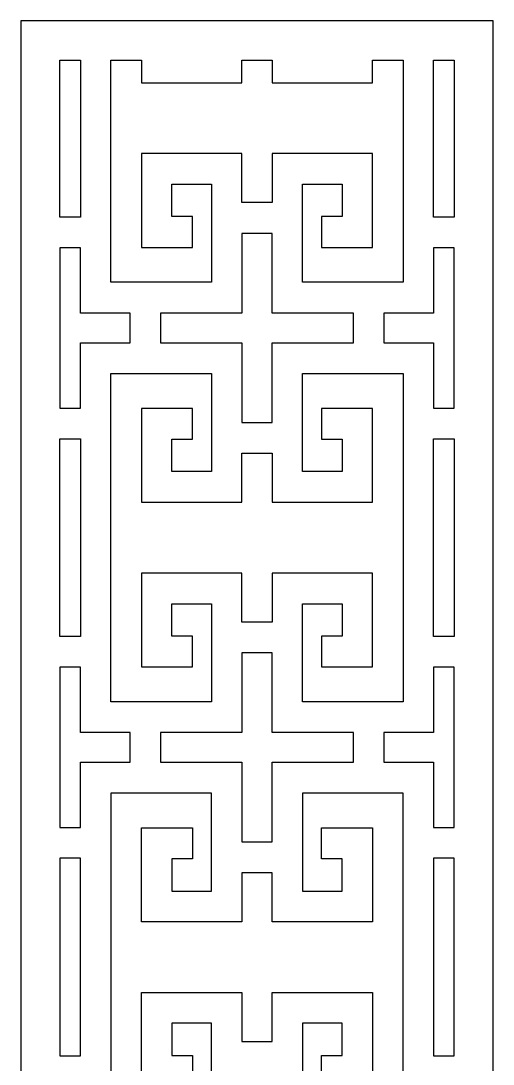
# Model space of a CAD drawing. Header units: centimetres. Extents: x -1.09 to 1.09, y -4.33 to 4.33.
# Drawn here: x -1.093 to 1.093, y -0.495 to 4.331 of the extents above; entities that cross this region are included whole.
import ezdxf

# ---------------------------------------------------------------- set-up
doc = ezdxf.new("R2010")
doc.units = ezdxf.units.CM
doc.header["$MEASUREMENT"] = 0
doc.layers.add('Layer 1', color=7, linetype='Continuous')

msp = doc.modelspace()

# ---------------------------------------------------------------- linework, layer by layer
at = {"layer": 'Layer 1', "color": 177}
for points, knots in [([(0.91265, -4.33142), (0.91265, -4.33142), (0.81643, -4.33142), (0.81643, -4.33142), (0.81643, -4.33142), (0.81643, -4.33142), (0.67577, -4.33142), (0.67577, -4.33142), (0.67577, -4.33142), (0.67577, -4.33142), (0.5351, -4.33142), (0.5351, -4.33142), (0.5351, -4.33142), (0.5351, -4.33142), (0.39443, -4.33142), (0.39443, -4.33142), (0.39443, -4.33142), (0.39443, -4.33142), (0.211, -4.33142), (0.211, -4.33142), (0.211, -4.33142), (0.211, -4.33142), (-0.211, -4.33142), (-0.211, -4.33142), (-0.211, -4.33142), (-0.211, -4.33142), (-0.39443, -4.33142), (-0.39443, -4.33142), (-0.39443, -4.33142), (-0.39443, -4.33142), (-0.5351, -4.33142), (-0.5351, -4.33142), (-0.5351, -4.33142), (-0.5351, -4.33142), (-0.67577, -4.33142), (-0.67577, -4.33142), (-0.67577, -4.33142), (-0.67577, -4.33142), (-0.81644, -4.33142), (-0.81644, -4.33142), (-0.81644, -4.33142), (-0.81644, -4.33142), (-0.91265, -4.33142), (-0.91265, -4.33142), (-0.91265, -4.33142), (-0.91265, -4.33142), (-1.09271, -4.33142), (-1.09271, -4.33142), (-1.09271, -4.33142), (-1.09271, -4.33142), (-1.09271, -4.33142), (-1.09271, -4.33142), (-1.09271, -4.33142), (-1.09271, -4.33142), (-1.09271, -4.14934), (-1.09271, -4.14934), (-1.09271, -4.14934), (-1.09271, -4.14934), (-1.09271, -4.14934), (-1.09271, -4.14934), (-1.09271, -4.14934), (-1.09271, -4.14934), (-1.09271, -3.88109), (-1.09271, -3.88109), (-1.09271, -3.88109), (-1.09271, -3.88109), (-1.09271, -2.91082), (-1.09271, -2.91082), (-1.09271, -2.91082), (-1.09271, -2.91082), (-1.09271, -1.94054), (-1.09271, -1.94054), (-1.09271, -1.94054), (-1.09271, -1.94054), (-1.09271, -0.97027), (-1.09271, -0.97027), (-1.09271, -0.97027), (-1.09271, -0.97027), (-1.09271, 0.00001), (-1.09271, 0.00001), (-1.09271, 0.00001), (-1.09271, 0.00001), (-1.09271, 0.97028), (-1.09271, 0.97028), (-1.09271, 0.97028), (-1.09271, 0.97028), (-1.09271, 1.94056), (-1.09271, 1.94056), (-1.09271, 1.94056), (-1.09271, 1.94056), (-1.09271, 2.91083), (-1.09271, 2.91083), (-1.09271, 2.91083), (-1.09271, 2.91083), (-1.09271, 3.8811), (-1.09271, 3.8811), (-1.09271, 3.8811), (-1.09271, 3.8811), (-1.09271, 4.14935), (-1.09271, 4.14935), (-1.09271, 4.14935), (-1.09271, 4.14935), (-1.09271, 4.33143), (-1.09271, 4.33143), (-1.09271, 4.33143), (-1.09271, 4.33143), (-0.91265, 4.33143), (-0.91265, 4.33143), (-0.91265, 4.33143), (-0.91265, 4.33143), (-0.81644, 4.33143), (-0.81644, 4.33143), (-0.81644, 4.33143), (-0.81644, 4.33143), (-0.67577, 4.33143), (-0.67577, 4.33143), (-0.67577, 4.33143), (-0.67577, 4.33143), (-0.5351, 4.33143), (-0.5351, 4.33143), (-0.5351, 4.33143), (-0.5351, 4.33143), (-0.39443, 4.33143), (-0.39443, 4.33143), (-0.39443, 4.33143), (-0.39443, 4.33143), (-0.211, 4.33143), (-0.211, 4.33143), (-0.211, 4.33143), (-0.211, 4.33143), (0.211, 4.33143), (0.211, 4.33143), (0.211, 4.33143), (0.211, 4.33143), (0.39443, 4.33143), (0.39443, 4.33143), (0.39443, 4.33143), (0.39443, 4.33143), (0.5351, 4.33143), (0.5351, 4.33143), (0.5351, 4.33143), (0.5351, 4.33143), (0.67577, 4.33143), (0.67577, 4.33143), (0.67577, 4.33143), (0.67577, 4.33143), (0.81643, 4.33143), (0.81643, 4.33143), (0.81643, 4.33143), (0.81643, 4.33143), (0.91265, 4.33143), (0.91265, 4.33143), (0.91265, 4.33143), (0.91265, 4.33143), (1.09271, 4.33143), (1.09271, 4.33143), (1.09271, 4.33143), (1.09271, 4.33143), (1.09271, 4.33143), (1.09271, 4.33143), (1.09271, 4.33143), (1.09271, 4.33143), (1.09271, 4.14935), (1.09271, 4.14935), (1.09271, 4.14935), (1.09271, 4.14935), (1.09271, 4.14935), (1.09271, 4.14935), (1.09271, 4.14935), (1.09271, 4.14935), (1.09271, 3.8811), (1.09271, 3.8811), (1.09271, 3.8811), (1.09271, 3.8811), (1.09271, 2.91083), (1.09271, 2.91083), (1.09271, 2.91083), (1.09271, 2.91083), (1.09271, 1.94056), (1.09271, 1.94056), (1.09271, 1.94056), (1.09271, 1.94056), (1.09271, 0.97028), (1.09271, 0.97028), (1.09271, 0.97028), (1.09271, 0.97028), (1.09271, 0.00001), (1.09271, 0.00001), (1.09271, 0.00001), (1.09271, 0.00001), (1.09271, -0.97027), (1.09271, -0.97027), (1.09271, -0.97027), (1.09271, -0.97027), (1.09271, -1.94054), (1.09271, -1.94054), (1.09271, -1.94054), (1.09271, -1.94054), (1.09271, -2.91082), (1.09271, -2.91082), (1.09271, -2.91082), (1.09271, -2.91082), (1.09271, -3.88109), (1.09271, -3.88109), (1.09271, -3.88109), (1.09271, -3.88109), (1.09271, -4.14934), (1.09271, -4.14934), (1.09271, -4.14934), (1.09271, -4.14934), (1.09271, -4.33142), (1.09271, -4.33142), (1.09271, -4.33142), (1.09271, -4.33142), (0.91265, -4.33142), (0.91265, -4.33142)], [0, 0, 0, 0, 0.0181818, 0.0181818, 0.0181818, 0.0181818, 0.0363636, 0.0363636, 0.0363636, 0.0363636, 0.0545455, 0.0545455, 0.0545455, 0.0545455, 0.0727273, 0.0727273, 0.0727273, 0.0727273, 0.0909091, 0.0909091, 0.0909091, 0.0909091, 0.1090909, 0.1090909, 0.1090909, 0.1090909, 0.1272727, 0.1272727, 0.1272727, 0.1272727, 0.1454545, 0.1454545, 0.1454545, 0.1454545, 0.1636364, 0.1636364, 0.1636364, 0.1636364, 0.1818182, 0.1818182, 0.1818182, 0.1818182, 0.2, 0.2, 0.2, 0.2, 0.2181818, 0.2181818, 0.2181818, 0.2181818, 0.2363636, 0.2363636, 0.2363636, 0.2363636, 0.2545455, 0.2545455, 0.2545455, 0.2545455, 0.2727273, 0.2727273, 0.2727273, 0.2727273, 0.2909091, 0.2909091, 0.2909091, 0.2909091, 0.3090909, 0.3090909, 0.3090909, 0.3090909, 0.3272727, 0.3272727, 0.3272727, 0.3272727, 0.3454545, 0.3454545, 0.3454545, 0.3454545, 0.3636364, 0.3636364, 0.3636364, 0.3636364, 0.3818182, 0.3818182, 0.3818182, 0.3818182, 0.4, 0.4, 0.4, 0.4, 0.4181818, 0.4181818, 0.4181818, 0.4181818, 0.4363636, 0.4363636, 0.4363636, 0.4363636, 0.4545455, 0.4545455, 0.4545455, 0.4545455, 0.4727273, 0.4727273, 0.4727273, 0.4727273, 0.4909091, 0.4909091, 0.4909091, 0.4909091, 0.5090909, 0.5090909, 0.5090909, 0.5090909, 0.5272727, 0.5272727, 0.5272727, 0.5272727, 0.5454545, 0.5454545, 0.5454545, 0.5454545, 0.5636364, 0.5636364, 0.5636364, 0.5636364, 0.5818182, 0.5818182, 0.5818182, 0.5818182, 0.6, 0.6, 0.6, 0.6, 0.6181818, 0.6181818, 0.6181818, 0.6181818, 0.6363636, 0.6363636, 0.6363636, 0.6363636, 0.6545455, 0.6545455, 0.6545455, 0.6545455, 0.6727273, 0.6727273, 0.6727273, 0.6727273, 0.6909091, 0.6909091, 0.6909091, 0.6909091, 0.7090909, 0.7090909, 0.7090909, 0.7090909, 0.7272727, 0.7272727, 0.7272727, 0.7272727, 0.7454545, 0.7454545, 0.7454545, 0.7454545, 0.7636364, 0.7636364, 0.7636364, 0.7636364, 0.7818182, 0.7818182, 0.7818182, 0.7818182, 0.8, 0.8, 0.8, 0.8, 0.8181818, 0.8181818, 0.8181818, 0.8181818, 0.8363636, 0.8363636, 0.8363636, 0.8363636, 0.8545455, 0.8545455, 0.8545455, 0.8545455, 0.8727273, 0.8727273, 0.8727273, 0.8727273, 0.8909091, 0.8909091, 0.8909091, 0.8909091, 0.9090909, 0.9090909, 0.9090909, 0.9090909, 0.9272727, 0.9272727, 0.9272727, 0.9272727, 0.9454545, 0.9454545, 0.9454545, 0.9454545, 0.9636364, 0.9636364, 0.9636364, 0.9636364, 1, 1, 1, 1]), ([(-0.81644, 4.14935), (-0.81644, 4.14935), (-0.91265, 4.14935), (-0.91265, 4.14935), (-0.91265, 4.14935), (-0.91265, 4.14935), (-0.91265, 3.8811), (-0.91265, 3.8811), (-0.91265, 3.8811), (-0.91265, 3.8811), (-0.91265, 3.42381), (-0.91265, 3.42381), (-0.91265, 3.42381), (-0.91265, 3.42381), (-0.81644, 3.42381), (-0.81644, 3.42381), (-0.81644, 3.42381), (-0.81644, 3.42381), (-0.81644, 3.8811), (-0.81644, 3.8811), (-0.81644, 3.8811), (-0.81644, 3.8811), (-0.81644, 4.14935), (-0.81644, 4.14935)], [0, 0, 0, 0, 0.1428571, 0.1428571, 0.1428571, 0.1428571, 0.2857143, 0.2857143, 0.2857143, 0.2857143, 0.4285714, 0.4285714, 0.4285714, 0.4285714, 0.5714286, 0.5714286, 0.5714286, 0.5714286, 0.7142857, 0.7142857, 0.7142857, 0.7142857, 1, 1, 1, 1]), ([(0.67577, 4.14935), (0.67577, 4.14935), (0.5351, 4.14935), (0.5351, 4.14935), (0.5351, 4.14935), (0.5351, 4.14935), (0.5351, 4.04466), (0.5351, 4.04466), (0.5351, 4.04466), (0.5351, 4.04466), (0.39443, 4.04466), (0.39443, 4.04466), (0.39443, 4.04466), (0.39443, 4.04466), (0.39443, 4.04466), (0.39443, 4.04466), (0.39443, 4.04466), (0.39443, 4.04466), (0.21099, 4.04466), (0.21099, 4.04466), (0.21099, 4.04466), (0.21099, 4.04466), (0.21099, 4.04466), (0.21099, 4.04466), (0.21099, 4.04466), (0.21099, 4.04466), (0.07033, 4.04466), (0.07033, 4.04466), (0.07033, 4.04466), (0.07033, 4.04466), (0.07033, 4.14935), (0.07033, 4.14935), (0.07033, 4.14935), (0.07033, 4.14935), (-0.07033, 4.14935), (-0.07033, 4.14935), (-0.07033, 4.14935), (-0.07033, 4.14935), (-0.07033, 4.04466), (-0.07033, 4.04466), (-0.07033, 4.04466), (-0.07033, 4.04466), (-0.211, 4.04466), (-0.211, 4.04466), (-0.211, 4.04466), (-0.211, 4.04466), (-0.211, 4.04466), (-0.211, 4.04466), (-0.211, 4.04466), (-0.211, 4.04466), (-0.39443, 4.04466), (-0.39443, 4.04466), (-0.39443, 4.04466), (-0.39443, 4.04466), (-0.39443, 4.04466), (-0.39443, 4.04466), (-0.39443, 4.04466), (-0.39443, 4.04466), (-0.5351, 4.04466), (-0.5351, 4.04466), (-0.5351, 4.04466), (-0.5351, 4.04466), (-0.5351, 4.14935), (-0.5351, 4.14935), (-0.5351, 4.14935), (-0.5351, 4.14935), (-0.67577, 4.14935), (-0.67577, 4.14935), (-0.67577, 4.14935), (-0.67577, 4.14935), (-0.67577, 3.8811), (-0.67577, 3.8811), (-0.67577, 3.8811), (-0.67577, 3.8811), (-0.67577, 3.12213), (-0.67577, 3.12213), (-0.67577, 3.12213), (-0.67577, 3.12213), (-0.211, 3.12213), (-0.211, 3.12213), (-0.211, 3.12213), (-0.211, 3.12213), (-0.211, 3.5753), (-0.211, 3.5753), (-0.211, 3.5753), (-0.211, 3.5753), (-0.39443, 3.5753), (-0.39443, 3.5753), (-0.39443, 3.5753), (-0.39443, 3.5753), (-0.39443, 3.42588), (-0.39443, 3.42588), (-0.39443, 3.42588), (-0.39443, 3.42588), (-0.29821, 3.42588), (-0.29821, 3.42588), (-0.29821, 3.42588), (-0.29821, 3.42588), (-0.29821, 3.28363), (-0.29821, 3.28363), (-0.29821, 3.28363), (-0.29821, 3.28363), (-0.39443, 3.28363), (-0.39443, 3.28363), (-0.39443, 3.28363), (-0.39443, 3.28363), (-0.39443, 3.28363), (-0.39443, 3.28363), (-0.39443, 3.28363), (-0.39443, 3.28363), (-0.5351, 3.28363), (-0.5351, 3.28363), (-0.5351, 3.28363), (-0.5351, 3.28363), (-0.5351, 3.71755), (-0.5351, 3.71755), (-0.5351, 3.71755), (-0.5351, 3.71755), (-0.39443, 3.71755), (-0.39443, 3.71755), (-0.39443, 3.71755), (-0.39443, 3.71755), (-0.39443, 3.71755), (-0.39443, 3.71755), (-0.39443, 3.71755), (-0.39443, 3.71755), (-0.211, 3.71755), (-0.211, 3.71755), (-0.211, 3.71755), (-0.211, 3.71755), (-0.211, 3.71755), (-0.211, 3.71755), (-0.211, 3.71755), (-0.211, 3.71755), (-0.07033, 3.71755), (-0.07033, 3.71755), (-0.07033, 3.71755), (-0.07033, 3.71755), (-0.07033, 3.49056), (-0.07033, 3.49056), (-0.07033, 3.49056), (-0.07033, 3.49056), (0, 3.49056), (0, 3.49056), (0, 3.49056), (0, 3.49056), (0.07033, 3.49056), (0.07033, 3.49056), (0.07033, 3.49056), (0.07033, 3.49056), (0.07033, 3.71755), (0.07033, 3.71755), (0.07033, 3.71755), (0.07033, 3.71755), (0.21099, 3.71755), (0.21099, 3.71755), (0.21099, 3.71755), (0.21099, 3.71755), (0.21099, 3.71755), (0.21099, 3.71755), (0.21099, 3.71755), (0.21099, 3.71755), (0.39443, 3.71755), (0.39443, 3.71755), (0.39443, 3.71755), (0.39443, 3.71755), (0.39443, 3.71755), (0.39443, 3.71755), (0.39443, 3.71755), (0.39443, 3.71755), (0.5351, 3.71755), (0.5351, 3.71755), (0.5351, 3.71755), (0.5351, 3.71755), (0.5351, 3.28363), (0.5351, 3.28363), (0.5351, 3.28363), (0.5351, 3.28363), (0.39443, 3.28363), (0.39443, 3.28363), (0.39443, 3.28363), (0.39443, 3.28363), (0.39443, 3.28363), (0.39443, 3.28363), (0.39443, 3.28363), (0.39443, 3.28363), (0.29821, 3.28363), (0.29821, 3.28363), (0.29821, 3.28363), (0.29821, 3.28363), (0.29821, 3.42588), (0.29821, 3.42588), (0.29821, 3.42588), (0.29821, 3.42588), (0.39443, 3.42588), (0.39443, 3.42588), (0.39443, 3.42588), (0.39443, 3.42588), (0.39443, 3.5753), (0.39443, 3.5753), (0.39443, 3.5753), (0.39443, 3.5753), (0.211, 3.5753), (0.211, 3.5753), (0.211, 3.5753), (0.211, 3.5753), (0.211, 3.12213), (0.211, 3.12213), (0.211, 3.12213), (0.211, 3.12213), (0.67577, 3.12213), (0.67577, 3.12213), (0.67577, 3.12213), (0.67577, 3.12213), (0.67577, 3.8811), (0.67577, 3.8811), (0.67577, 3.8811), (0.67577, 3.8811), (0.67577, 4.14935), (0.67577, 4.14935)], [0, 0, 0, 0, 0.0178571, 0.0178571, 0.0178571, 0.0178571, 0.0357143, 0.0357143, 0.0357143, 0.0357143, 0.0535714, 0.0535714, 0.0535714, 0.0535714, 0.0714286, 0.0714286, 0.0714286, 0.0714286, 0.0892857, 0.0892857, 0.0892857, 0.0892857, 0.1071429, 0.1071429, 0.1071429, 0.1071429, 0.125, 0.125, 0.125, 0.125, 0.1428571, 0.1428571, 0.1428571, 0.1428571, 0.1607143, 0.1607143, 0.1607143, 0.1607143, 0.1785714, 0.1785714, 0.1785714, 0.1785714, 0.1964286, 0.1964286, 0.1964286, 0.1964286, 0.2142857, 0.2142857, 0.2142857, 0.2142857, 0.2321429, 0.2321429, 0.2321429, 0.2321429, 0.25, 0.25, 0.25, 0.25, 0.2678571, 0.2678571, 0.2678571, 0.2678571, 0.2857143, 0.2857143, 0.2857143, 0.2857143, 0.3035714, 0.3035714, 0.3035714, 0.3035714, 0.3214286, 0.3214286, 0.3214286, 0.3214286, 0.3392857, 0.3392857, 0.3392857, 0.3392857, 0.3571429, 0.3571429, 0.3571429, 0.3571429, 0.375, 0.375, 0.375, 0.375, 0.3928571, 0.3928571, 0.3928571, 0.3928571, 0.4107143, 0.4107143, 0.4107143, 0.4107143, 0.4285714, 0.4285714, 0.4285714, 0.4285714, 0.4464286, 0.4464286, 0.4464286, 0.4464286, 0.4642857, 0.4642857, 0.4642857, 0.4642857, 0.4821429, 0.4821429, 0.4821429, 0.4821429, 0.5, 0.5, 0.5, 0.5, 0.5178571, 0.5178571, 0.5178571, 0.5178571, 0.5357143, 0.5357143, 0.5357143, 0.5357143, 0.5535714, 0.5535714, 0.5535714, 0.5535714, 0.5714286, 0.5714286, 0.5714286, 0.5714286, 0.5892857, 0.5892857, 0.5892857, 0.5892857, 0.6071429, 0.6071429, 0.6071429, 0.6071429, 0.625, 0.625, 0.625, 0.625, 0.6428571, 0.6428571, 0.6428571, 0.6428571, 0.6607143, 0.6607143, 0.6607143, 0.6607143, 0.6785714, 0.6785714, 0.6785714, 0.6785714, 0.6964286, 0.6964286, 0.6964286, 0.6964286, 0.7142857, 0.7142857, 0.7142857, 0.7142857, 0.7321429, 0.7321429, 0.7321429, 0.7321429, 0.75, 0.75, 0.75, 0.75, 0.7678571, 0.7678571, 0.7678571, 0.7678571, 0.7857143, 0.7857143, 0.7857143, 0.7857143, 0.8035714, 0.8035714, 0.8035714, 0.8035714, 0.8214286, 0.8214286, 0.8214286, 0.8214286, 0.8392857, 0.8392857, 0.8392857, 0.8392857, 0.8571429, 0.8571429, 0.8571429, 0.8571429, 0.875, 0.875, 0.875, 0.875, 0.8928571, 0.8928571, 0.8928571, 0.8928571, 0.9107143, 0.9107143, 0.9107143, 0.9107143, 0.9285714, 0.9285714, 0.9285714, 0.9285714, 0.9464286, 0.9464286, 0.9464286, 0.9464286, 0.9642857, 0.9642857, 0.9642857, 0.9642857, 1, 1, 1, 1]), ([(0.91265, 4.14935), (0.91265, 4.14935), (0.81643, 4.14935), (0.81643, 4.14935), (0.81643, 4.14935), (0.81643, 4.14935), (0.81643, 3.8811), (0.81643, 3.8811), (0.81643, 3.8811), (0.81643, 3.8811), (0.81643, 3.42381), (0.81643, 3.42381), (0.81643, 3.42381), (0.81643, 3.42381), (0.91265, 3.42381), (0.91265, 3.42381), (0.91265, 3.42381), (0.91265, 3.42381), (0.91265, 3.8811), (0.91265, 3.8811), (0.91265, 3.8811), (0.91265, 3.8811), (0.91265, 4.14935), (0.91265, 4.14935)], [0, 0, 0, 0, 0.1428571, 0.1428571, 0.1428571, 0.1428571, 0.2857143, 0.2857143, 0.2857143, 0.2857143, 0.4285714, 0.4285714, 0.4285714, 0.4285714, 0.5714286, 0.5714286, 0.5714286, 0.5714286, 0.7142857, 0.7142857, 0.7142857, 0.7142857, 1, 1, 1, 1]), ([(0.07033, 3.34831), (0.07033, 3.34831), (0.07033, 2.97989), (0.07033, 2.97989), (0.07033, 2.97989), (0.07033, 2.97989), (0.211, 2.97989), (0.211, 2.97989), (0.211, 2.97989), (0.211, 2.97989), (0.211, 2.97989), (0.211, 2.97989), (0.211, 2.97989), (0.211, 2.97989), (0.44676, 2.97989), (0.44676, 2.97989), (0.44676, 2.97989), (0.44676, 2.97989), (0.44676, 2.91083), (0.44676, 2.91083), (0.44676, 2.91083), (0.44676, 2.91083), (0.44676, 2.84177), (0.44676, 2.84177), (0.44676, 2.84177), (0.44676, 2.84177), (0.211, 2.84177), (0.211, 2.84177), (0.211, 2.84177), (0.211, 2.84177), (0.211, 2.84177), (0.211, 2.84177), (0.211, 2.84177), (0.211, 2.84177), (0.07033, 2.84177), (0.07033, 2.84177), (0.07033, 2.84177), (0.07033, 2.84177), (0.07033, 2.47335), (0.07033, 2.47335), (0.07033, 2.47335), (0.07033, 2.47335), (0, 2.47335), (0, 2.47335), (0, 2.47335), (0, 2.47335), (-0.07033, 2.47335), (-0.07033, 2.47335), (-0.07033, 2.47335), (-0.07033, 2.47335), (-0.07033, 2.84177), (-0.07033, 2.84177), (-0.07033, 2.84177), (-0.07033, 2.84177), (-0.211, 2.84177), (-0.211, 2.84177), (-0.211, 2.84177), (-0.211, 2.84177), (-0.211, 2.84177), (-0.211, 2.84177), (-0.211, 2.84177), (-0.211, 2.84177), (-0.44676, 2.84177), (-0.44676, 2.84177), (-0.44676, 2.84177), (-0.44676, 2.84177), (-0.44676, 2.91083), (-0.44676, 2.91083), (-0.44676, 2.91083), (-0.44676, 2.91083), (-0.44676, 2.97989), (-0.44676, 2.97989), (-0.44676, 2.97989), (-0.44676, 2.97989), (-0.211, 2.97989), (-0.211, 2.97989), (-0.211, 2.97989), (-0.211, 2.97989), (-0.211, 2.97989), (-0.211, 2.97989), (-0.211, 2.97989), (-0.211, 2.97989), (-0.07033, 2.97989), (-0.07033, 2.97989), (-0.07033, 2.97989), (-0.07033, 2.97989), (-0.07033, 3.34831), (-0.07033, 3.34831), (-0.07033, 3.34831), (-0.07033, 3.34831), (0, 3.34831), (0, 3.34831), (0, 3.34831), (0, 3.34831), (0.07033, 3.34831), (0.07033, 3.34831)], [0, 0, 0, 0, 0.04, 0.04, 0.04, 0.04, 0.08, 0.08, 0.08, 0.08, 0.12, 0.12, 0.12, 0.12, 0.16, 0.16, 0.16, 0.16, 0.2, 0.2, 0.2, 0.2, 0.24, 0.24, 0.24, 0.24, 0.28, 0.28, 0.28, 0.28, 0.32, 0.32, 0.32, 0.32, 0.36, 0.36, 0.36, 0.36, 0.4, 0.4, 0.4, 0.4, 0.44, 0.44, 0.44, 0.44, 0.48, 0.48, 0.48, 0.48, 0.52, 0.52, 0.52, 0.52, 0.56, 0.56, 0.56, 0.56, 0.6, 0.6, 0.6, 0.6, 0.64, 0.64, 0.64, 0.64, 0.68, 0.68, 0.68, 0.68, 0.72, 0.72, 0.72, 0.72, 0.76, 0.76, 0.76, 0.76, 0.8, 0.8, 0.8, 0.8, 0.84, 0.84, 0.84, 0.84, 0.88, 0.88, 0.88, 0.88, 0.92, 0.92, 0.92, 0.92, 1, 1, 1, 1]), ([(-0.91265, 2.91083), (-0.91265, 2.91083), (-0.91265, 3.28156), (-0.91265, 3.28156), (-0.91265, 3.28156), (-0.91265, 3.28156), (-0.81644, 3.28156), (-0.81644, 3.28156), (-0.81644, 3.28156), (-0.81644, 3.28156), (-0.81644, 2.97989), (-0.81644, 2.97989), (-0.81644, 2.97989), (-0.81644, 2.97989), (-0.67577, 2.97989), (-0.67577, 2.97989), (-0.67577, 2.97989), (-0.67577, 2.97989), (-0.67577, 2.97989), (-0.67577, 2.97989), (-0.67577, 2.97989), (-0.67577, 2.97989), (-0.58743, 2.97989), (-0.58743, 2.97989), (-0.58743, 2.97989), (-0.58743, 2.97989), (-0.58743, 2.91083), (-0.58743, 2.91083), (-0.58743, 2.91083), (-0.58743, 2.91083), (-0.58743, 2.84177), (-0.58743, 2.84177), (-0.58743, 2.84177), (-0.58743, 2.84177), (-0.67577, 2.84177), (-0.67577, 2.84177), (-0.67577, 2.84177), (-0.67577, 2.84177), (-0.67577, 2.84177), (-0.67577, 2.84177), (-0.67577, 2.84177), (-0.67577, 2.84177), (-0.81644, 2.84177), (-0.81644, 2.84177), (-0.81644, 2.84177), (-0.81644, 2.84177), (-0.81644, 2.5401), (-0.81644, 2.5401), (-0.81644, 2.5401), (-0.81644, 2.5401), (-0.91265, 2.5401), (-0.91265, 2.5401), (-0.91265, 2.5401), (-0.91265, 2.5401), (-0.91265, 2.91083), (-0.91265, 2.91083)], [0, 0, 0, 0, 0.0666667, 0.0666667, 0.0666667, 0.0666667, 0.1333333, 0.1333333, 0.1333333, 0.1333333, 0.2, 0.2, 0.2, 0.2, 0.2666667, 0.2666667, 0.2666667, 0.2666667, 0.3333333, 0.3333333, 0.3333333, 0.3333333, 0.4, 0.4, 0.4, 0.4, 0.4666667, 0.4666667, 0.4666667, 0.4666667, 0.5333333, 0.5333333, 0.5333333, 0.5333333, 0.6, 0.6, 0.6, 0.6, 0.6666667, 0.6666667, 0.6666667, 0.6666667, 0.7333333, 0.7333333, 0.7333333, 0.7333333, 0.8, 0.8, 0.8, 0.8, 0.8666667, 0.8666667, 0.8666667, 0.8666667, 1, 1, 1, 1]), ([(0.58743, 2.91083), (0.58743, 2.91083), (0.58743, 2.97989), (0.58743, 2.97989), (0.58743, 2.97989), (0.58743, 2.97989), (0.67577, 2.97989), (0.67577, 2.97989), (0.67577, 2.97989), (0.67577, 2.97989), (0.67577, 2.97989), (0.67577, 2.97989), (0.67577, 2.97989), (0.67577, 2.97989), (0.81643, 2.97989), (0.81643, 2.97989), (0.81643, 2.97989), (0.81643, 2.97989), (0.81643, 3.28156), (0.81643, 3.28156), (0.81643, 3.28156), (0.81643, 3.28156), (0.91265, 3.28156), (0.91265, 3.28156), (0.91265, 3.28156), (0.91265, 3.28156), (0.91265, 2.91083), (0.91265, 2.91083), (0.91265, 2.91083), (0.91265, 2.91083), (0.91265, 2.5401), (0.91265, 2.5401), (0.91265, 2.5401), (0.91265, 2.5401), (0.81643, 2.5401), (0.81643, 2.5401), (0.81643, 2.5401), (0.81643, 2.5401), (0.81643, 2.84177), (0.81643, 2.84177), (0.81643, 2.84177), (0.81643, 2.84177), (0.67577, 2.84177), (0.67577, 2.84177), (0.67577, 2.84177), (0.67577, 2.84177), (0.67577, 2.84177), (0.67577, 2.84177), (0.67577, 2.84177), (0.67577, 2.84177), (0.58743, 2.84177), (0.58743, 2.84177), (0.58743, 2.84177), (0.58743, 2.84177), (0.58743, 2.91083), (0.58743, 2.91083)], [0, 0, 0, 0, 0.0666667, 0.0666667, 0.0666667, 0.0666667, 0.1333333, 0.1333333, 0.1333333, 0.1333333, 0.2, 0.2, 0.2, 0.2, 0.2666667, 0.2666667, 0.2666667, 0.2666667, 0.3333333, 0.3333333, 0.3333333, 0.3333333, 0.4, 0.4, 0.4, 0.4, 0.4666667, 0.4666667, 0.4666667, 0.4666667, 0.5333333, 0.5333333, 0.5333333, 0.5333333, 0.6, 0.6, 0.6, 0.6, 0.6666667, 0.6666667, 0.6666667, 0.6666667, 0.7333333, 0.7333333, 0.7333333, 0.7333333, 0.8, 0.8, 0.8, 0.8, 0.8666667, 0.8666667, 0.8666667, 0.8666667, 1, 1, 1, 1]), ([(0.67577, 1.94056), (0.67577, 1.94056), (0.67577, 2.69953), (0.67577, 2.69953), (0.67577, 2.69953), (0.67577, 2.69953), (0.211, 2.69953), (0.211, 2.69953), (0.211, 2.69953), (0.211, 2.69953), (0.211, 2.24636), (0.211, 2.24636), (0.211, 2.24636), (0.211, 2.24636), (0.39443, 2.24636), (0.39443, 2.24636), (0.39443, 2.24636), (0.39443, 2.24636), (0.39443, 2.39578), (0.39443, 2.39578), (0.39443, 2.39578), (0.39443, 2.39578), (0.29821, 2.39578), (0.29821, 2.39578), (0.29821, 2.39578), (0.29821, 2.39578), (0.29821, 2.53803), (0.29821, 2.53803), (0.29821, 2.53803), (0.29821, 2.53803), (0.39443, 2.53803), (0.39443, 2.53803), (0.39443, 2.53803), (0.39443, 2.53803), (0.39443, 2.53803), (0.39443, 2.53803), (0.39443, 2.53803), (0.39443, 2.53803), (0.5351, 2.53803), (0.5351, 2.53803), (0.5351, 2.53803), (0.5351, 2.53803), (0.5351, 2.10411), (0.5351, 2.10411), (0.5351, 2.10411), (0.5351, 2.10411), (0.39443, 2.10411), (0.39443, 2.10411), (0.39443, 2.10411), (0.39443, 2.10411), (0.39443, 2.10411), (0.39443, 2.10411), (0.39443, 2.10411), (0.39443, 2.10411), (0.21099, 2.10411), (0.21099, 2.10411), (0.21099, 2.10411), (0.21099, 2.10411), (0.21099, 2.10411), (0.21099, 2.10411), (0.21099, 2.10411), (0.21099, 2.10411), (0.07033, 2.10411), (0.07033, 2.10411), (0.07033, 2.10411), (0.07033, 2.10411), (0.07033, 2.3311), (0.07033, 2.3311), (0.07033, 2.3311), (0.07033, 2.3311), (0, 2.3311), (0, 2.3311), (0, 2.3311), (0, 2.3311), (-0.07033, 2.3311), (-0.07033, 2.3311), (-0.07033, 2.3311), (-0.07033, 2.3311), (-0.07033, 2.10411), (-0.07033, 2.10411), (-0.07033, 2.10411), (-0.07033, 2.10411), (-0.211, 2.10411), (-0.211, 2.10411), (-0.211, 2.10411), (-0.211, 2.10411), (-0.211, 2.10411), (-0.211, 2.10411), (-0.211, 2.10411), (-0.211, 2.10411), (-0.39443, 2.10411), (-0.39443, 2.10411), (-0.39443, 2.10411), (-0.39443, 2.10411), (-0.39443, 2.10411), (-0.39443, 2.10411), (-0.39443, 2.10411), (-0.39443, 2.10411), (-0.5351, 2.10411), (-0.5351, 2.10411), (-0.5351, 2.10411), (-0.5351, 2.10411), (-0.5351, 2.53803), (-0.5351, 2.53803), (-0.5351, 2.53803), (-0.5351, 2.53803), (-0.39443, 2.53803), (-0.39443, 2.53803), (-0.39443, 2.53803), (-0.39443, 2.53803), (-0.39443, 2.53803), (-0.39443, 2.53803), (-0.39443, 2.53803), (-0.39443, 2.53803), (-0.29821, 2.53803), (-0.29821, 2.53803), (-0.29821, 2.53803), (-0.29821, 2.53803), (-0.29821, 2.39578), (-0.29821, 2.39578), (-0.29821, 2.39578), (-0.29821, 2.39578), (-0.39443, 2.39578), (-0.39443, 2.39578), (-0.39443, 2.39578), (-0.39443, 2.39578), (-0.39443, 2.24636), (-0.39443, 2.24636), (-0.39443, 2.24636), (-0.39443, 2.24636), (-0.211, 2.24636), (-0.211, 2.24636), (-0.211, 2.24636), (-0.211, 2.24636), (-0.211, 2.69953), (-0.211, 2.69953), (-0.211, 2.69953), (-0.211, 2.69953), (-0.67577, 2.69953), (-0.67577, 2.69953), (-0.67577, 2.69953), (-0.67577, 2.69953), (-0.67577, 1.94056), (-0.67577, 1.94056), (-0.67577, 1.94056), (-0.67577, 1.94056), (-0.67577, 1.18158), (-0.67577, 1.18158), (-0.67577, 1.18158), (-0.67577, 1.18158), (-0.211, 1.18158), (-0.211, 1.18158), (-0.211, 1.18158), (-0.211, 1.18158), (-0.211, 1.63475), (-0.211, 1.63475), (-0.211, 1.63475), (-0.211, 1.63475), (-0.39443, 1.63475), (-0.39443, 1.63475), (-0.39443, 1.63475), (-0.39443, 1.63475), (-0.39443, 1.48533), (-0.39443, 1.48533), (-0.39443, 1.48533), (-0.39443, 1.48533), (-0.29821, 1.48533), (-0.29821, 1.48533), (-0.29821, 1.48533), (-0.29821, 1.48533), (-0.29821, 1.34308), (-0.29821, 1.34308), (-0.29821, 1.34308), (-0.29821, 1.34308), (-0.39443, 1.34308), (-0.39443, 1.34308), (-0.39443, 1.34308), (-0.39443, 1.34308), (-0.39443, 1.34308), (-0.39443, 1.34308), (-0.39443, 1.34308), (-0.39443, 1.34308), (-0.5351, 1.34308), (-0.5351, 1.34308), (-0.5351, 1.34308), (-0.5351, 1.34308), (-0.5351, 1.777), (-0.5351, 1.777), (-0.5351, 1.777), (-0.5351, 1.777), (-0.39443, 1.777), (-0.39443, 1.777), (-0.39443, 1.777), (-0.39443, 1.777), (-0.39443, 1.777), (-0.39443, 1.777), (-0.39443, 1.777), (-0.39443, 1.777), (-0.211, 1.777), (-0.211, 1.777), (-0.211, 1.777), (-0.211, 1.777), (-0.211, 1.777), (-0.211, 1.777), (-0.211, 1.777), (-0.211, 1.777), (-0.07033, 1.777), (-0.07033, 1.777), (-0.07033, 1.777), (-0.07033, 1.777), (-0.07033, 1.55001), (-0.07033, 1.55001), (-0.07033, 1.55001), (-0.07033, 1.55001), (0, 1.55001), (0, 1.55001), (0, 1.55001), (0, 1.55001), (0.07033, 1.55001), (0.07033, 1.55001), (0.07033, 1.55001), (0.07033, 1.55001), (0.07033, 1.777), (0.07033, 1.777), (0.07033, 1.777), (0.07033, 1.777), (0.21099, 1.777), (0.21099, 1.777), (0.21099, 1.777), (0.21099, 1.777), (0.21099, 1.777), (0.21099, 1.777), (0.21099, 1.777), (0.21099, 1.777), (0.39443, 1.777), (0.39443, 1.777), (0.39443, 1.777), (0.39443, 1.777), (0.39443, 1.777), (0.39443, 1.777), (0.39443, 1.777), (0.39443, 1.777), (0.5351, 1.777), (0.5351, 1.777), (0.5351, 1.777), (0.5351, 1.777), (0.5351, 1.34308), (0.5351, 1.34308), (0.5351, 1.34308), (0.5351, 1.34308), (0.39443, 1.34308), (0.39443, 1.34308), (0.39443, 1.34308), (0.39443, 1.34308), (0.39443, 1.34308), (0.39443, 1.34308), (0.39443, 1.34308), (0.39443, 1.34308), (0.29821, 1.34308), (0.29821, 1.34308), (0.29821, 1.34308), (0.29821, 1.34308), (0.29821, 1.48533), (0.29821, 1.48533), (0.29821, 1.48533), (0.29821, 1.48533), (0.39443, 1.48533), (0.39443, 1.48533), (0.39443, 1.48533), (0.39443, 1.48533), (0.39443, 1.63475), (0.39443, 1.63475), (0.39443, 1.63475), (0.39443, 1.63475), (0.211, 1.63475), (0.211, 1.63475), (0.211, 1.63475), (0.211, 1.63475), (0.211, 1.18158), (0.211, 1.18158), (0.211, 1.18158), (0.211, 1.18158), (0.67577, 1.18158), (0.67577, 1.18158), (0.67577, 1.18158), (0.67577, 1.18158), (0.67577, 1.94056), (0.67577, 1.94056)], [0, 0, 0, 0, 0.0136986, 0.0136986, 0.0136986, 0.0136986, 0.0273973, 0.0273973, 0.0273973, 0.0273973, 0.0410959, 0.0410959, 0.0410959, 0.0410959, 0.0547945, 0.0547945, 0.0547945, 0.0547945, 0.0684932, 0.0684932, 0.0684932, 0.0684932, 0.0821918, 0.0821918, 0.0821918, 0.0821918, 0.0958904, 0.0958904, 0.0958904, 0.0958904, 0.109589, 0.109589, 0.109589, 0.109589, 0.1232877, 0.1232877, 0.1232877, 0.1232877, 0.1369863, 0.1369863, 0.1369863, 0.1369863, 0.1506849, 0.1506849, 0.1506849, 0.1506849, 0.1643836, 0.1643836, 0.1643836, 0.1643836, 0.1780822, 0.1780822, 0.1780822, 0.1780822, 0.1917808, 0.1917808, 0.1917808, 0.1917808, 0.2054795, 0.2054795, 0.2054795, 0.2054795, 0.2191781, 0.2191781, 0.2191781, 0.2191781, 0.2328767, 0.2328767, 0.2328767, 0.2328767, 0.2465753, 0.2465753, 0.2465753, 0.2465753, 0.260274, 0.260274, 0.260274, 0.260274, 0.2739726, 0.2739726, 0.2739726, 0.2739726, 0.2876712, 0.2876712, 0.2876712, 0.2876712, 0.3013699, 0.3013699, 0.3013699, 0.3013699, 0.3150685, 0.3150685, 0.3150685, 0.3150685, 0.3287671, 0.3287671, 0.3287671, 0.3287671, 0.3424658, 0.3424658, 0.3424658, 0.3424658, 0.3561644, 0.3561644, 0.3561644, 0.3561644, 0.369863, 0.369863, 0.369863, 0.369863, 0.3835616, 0.3835616, 0.3835616, 0.3835616, 0.3972603, 0.3972603, 0.3972603, 0.3972603, 0.4109589, 0.4109589, 0.4109589, 0.4109589, 0.4246575, 0.4246575, 0.4246575, 0.4246575, 0.4383562, 0.4383562, 0.4383562, 0.4383562, 0.4520548, 0.4520548, 0.4520548, 0.4520548, 0.4657534, 0.4657534, 0.4657534, 0.4657534, 0.4794521, 0.4794521, 0.4794521, 0.4794521, 0.4931507, 0.4931507, 0.4931507, 0.4931507, 0.5068493, 0.5068493, 0.5068493, 0.5068493, 0.5205479, 0.5205479, 0.5205479, 0.5205479, 0.5342466, 0.5342466, 0.5342466, 0.5342466, 0.5479452, 0.5479452, 0.5479452, 0.5479452, 0.5616438, 0.5616438, 0.5616438, 0.5616438, 0.5753425, 0.5753425, 0.5753425, 0.5753425, 0.5890411, 0.5890411, 0.5890411, 0.5890411, 0.6027397, 0.6027397, 0.6027397, 0.6027397, 0.6164384, 0.6164384, 0.6164384, 0.6164384, 0.630137, 0.630137, 0.630137, 0.630137, 0.6438356, 0.6438356, 0.6438356, 0.6438356, 0.6575342, 0.6575342, 0.6575342, 0.6575342, 0.6712329, 0.6712329, 0.6712329, 0.6712329, 0.6849315, 0.6849315, 0.6849315, 0.6849315, 0.6986301, 0.6986301, 0.6986301, 0.6986301, 0.7123288, 0.7123288, 0.7123288, 0.7123288, 0.7260274, 0.7260274, 0.7260274, 0.7260274, 0.739726, 0.739726, 0.739726, 0.739726, 0.7534247, 0.7534247, 0.7534247, 0.7534247, 0.7671233, 0.7671233, 0.7671233, 0.7671233, 0.7808219, 0.7808219, 0.7808219, 0.7808219, 0.7945205, 0.7945205, 0.7945205, 0.7945205, 0.8082192, 0.8082192, 0.8082192, 0.8082192, 0.8219178, 0.8219178, 0.8219178, 0.8219178, 0.8356164, 0.8356164, 0.8356164, 0.8356164, 0.8493151, 0.8493151, 0.8493151, 0.8493151, 0.8630137, 0.8630137, 0.8630137, 0.8630137, 0.8767123, 0.8767123, 0.8767123, 0.8767123, 0.890411, 0.890411, 0.890411, 0.890411, 0.9041096, 0.9041096, 0.9041096, 0.9041096, 0.9178082, 0.9178082, 0.9178082, 0.9178082, 0.9315068, 0.9315068, 0.9315068, 0.9315068, 0.9452055, 0.9452055, 0.9452055, 0.9452055, 0.9589041, 0.9589041, 0.9589041, 0.9589041, 0.9726027, 0.9726027, 0.9726027, 0.9726027, 1, 1, 1, 1]), ([(-0.81644, 1.94056), (-0.81644, 1.94056), (-0.81644, 2.39785), (-0.81644, 2.39785), (-0.81644, 2.39785), (-0.81644, 2.39785), (-0.91265, 2.39785), (-0.91265, 2.39785), (-0.91265, 2.39785), (-0.91265, 2.39785), (-0.91265, 1.94056), (-0.91265, 1.94056), (-0.91265, 1.94056), (-0.91265, 1.94056), (-0.91265, 1.48326), (-0.91265, 1.48326), (-0.91265, 1.48326), (-0.91265, 1.48326), (-0.81644, 1.48326), (-0.81644, 1.48326), (-0.81644, 1.48326), (-0.81644, 1.48326), (-0.81644, 1.94056), (-0.81644, 1.94056)], [0, 0, 0, 0, 0.1428571, 0.1428571, 0.1428571, 0.1428571, 0.2857143, 0.2857143, 0.2857143, 0.2857143, 0.4285714, 0.4285714, 0.4285714, 0.4285714, 0.5714286, 0.5714286, 0.5714286, 0.5714286, 0.7142857, 0.7142857, 0.7142857, 0.7142857, 1, 1, 1, 1]), ([(0.91265, 1.94056), (0.91265, 1.94056), (0.91265, 2.39785), (0.91265, 2.39785), (0.91265, 2.39785), (0.91265, 2.39785), (0.81643, 2.39785), (0.81643, 2.39785), (0.81643, 2.39785), (0.81643, 2.39785), (0.81643, 1.94056), (0.81643, 1.94056), (0.81643, 1.94056), (0.81643, 1.94056), (0.81643, 1.48326), (0.81643, 1.48326), (0.81643, 1.48326), (0.81643, 1.48326), (0.91265, 1.48326), (0.91265, 1.48326), (0.91265, 1.48326), (0.91265, 1.48326), (0.91265, 1.94056), (0.91265, 1.94056)], [0, 0, 0, 0, 0.1428571, 0.1428571, 0.1428571, 0.1428571, 0.2857143, 0.2857143, 0.2857143, 0.2857143, 0.4285714, 0.4285714, 0.4285714, 0.4285714, 0.5714286, 0.5714286, 0.5714286, 0.5714286, 0.7142857, 0.7142857, 0.7142857, 0.7142857, 1, 1, 1, 1]), ([(0.07033, 1.40776), (0.07033, 1.40776), (0.07033, 1.03934), (0.07033, 1.03934), (0.07033, 1.03934), (0.07033, 1.03934), (0.211, 1.03934), (0.211, 1.03934), (0.211, 1.03934), (0.211, 1.03934), (0.211, 1.03934), (0.211, 1.03934), (0.211, 1.03934), (0.211, 1.03934), (0.44676, 1.03934), (0.44676, 1.03934), (0.44676, 1.03934), (0.44676, 1.03934), (0.44676, 0.97028), (0.44676, 0.97028), (0.44676, 0.97028), (0.44676, 0.97028), (0.44676, 0.90123), (0.44676, 0.90123), (0.44676, 0.90123), (0.44676, 0.90123), (0.211, 0.90123), (0.211, 0.90123), (0.211, 0.90123), (0.211, 0.90123), (0.211, 0.90123), (0.211, 0.90123), (0.211, 0.90123), (0.211, 0.90123), (0.07033, 0.90123), (0.07033, 0.90123), (0.07033, 0.90123), (0.07033, 0.90123), (0.07033, 0.5328), (0.07033, 0.5328), (0.07033, 0.5328), (0.07033, 0.5328), (0, 0.5328), (0, 0.5328), (0, 0.5328), (0, 0.5328), (-0.07033, 0.5328), (-0.07033, 0.5328), (-0.07033, 0.5328), (-0.07033, 0.5328), (-0.07033, 0.90123), (-0.07033, 0.90123), (-0.07033, 0.90123), (-0.07033, 0.90123), (-0.211, 0.90123), (-0.211, 0.90123), (-0.211, 0.90123), (-0.211, 0.90123), (-0.211, 0.90123), (-0.211, 0.90123), (-0.211, 0.90123), (-0.211, 0.90123), (-0.44676, 0.90123), (-0.44676, 0.90123), (-0.44676, 0.90123), (-0.44676, 0.90123), (-0.44676, 0.97028), (-0.44676, 0.97028), (-0.44676, 0.97028), (-0.44676, 0.97028), (-0.44676, 1.03934), (-0.44676, 1.03934), (-0.44676, 1.03934), (-0.44676, 1.03934), (-0.211, 1.03934), (-0.211, 1.03934), (-0.211, 1.03934), (-0.211, 1.03934), (-0.211, 1.03934), (-0.211, 1.03934), (-0.211, 1.03934), (-0.211, 1.03934), (-0.07033, 1.03934), (-0.07033, 1.03934), (-0.07033, 1.03934), (-0.07033, 1.03934), (-0.07033, 1.40776), (-0.07033, 1.40776), (-0.07033, 1.40776), (-0.07033, 1.40776), (0, 1.40776), (0, 1.40776), (0, 1.40776), (0, 1.40776), (0.07033, 1.40776), (0.07033, 1.40776)], [0, 0, 0, 0, 0.04, 0.04, 0.04, 0.04, 0.08, 0.08, 0.08, 0.08, 0.12, 0.12, 0.12, 0.12, 0.16, 0.16, 0.16, 0.16, 0.2, 0.2, 0.2, 0.2, 0.24, 0.24, 0.24, 0.24, 0.28, 0.28, 0.28, 0.28, 0.32, 0.32, 0.32, 0.32, 0.36, 0.36, 0.36, 0.36, 0.4, 0.4, 0.4, 0.4, 0.44, 0.44, 0.44, 0.44, 0.48, 0.48, 0.48, 0.48, 0.52, 0.52, 0.52, 0.52, 0.56, 0.56, 0.56, 0.56, 0.6, 0.6, 0.6, 0.6, 0.64, 0.64, 0.64, 0.64, 0.68, 0.68, 0.68, 0.68, 0.72, 0.72, 0.72, 0.72, 0.76, 0.76, 0.76, 0.76, 0.8, 0.8, 0.8, 0.8, 0.84, 0.84, 0.84, 0.84, 0.88, 0.88, 0.88, 0.88, 0.92, 0.92, 0.92, 0.92, 1, 1, 1, 1]), ([(-0.91265, 0.97028), (-0.91265, 0.97028), (-0.91265, 1.34102), (-0.91265, 1.34102), (-0.91265, 1.34102), (-0.91265, 1.34102), (-0.81644, 1.34102), (-0.81644, 1.34102), (-0.81644, 1.34102), (-0.81644, 1.34102), (-0.81644, 1.03934), (-0.81644, 1.03934), (-0.81644, 1.03934), (-0.81644, 1.03934), (-0.67577, 1.03934), (-0.67577, 1.03934), (-0.67577, 1.03934), (-0.67577, 1.03934), (-0.67577, 1.03934), (-0.67577, 1.03934), (-0.67577, 1.03934), (-0.67577, 1.03934), (-0.58743, 1.03934), (-0.58743, 1.03934), (-0.58743, 1.03934), (-0.58743, 1.03934), (-0.58743, 0.97028), (-0.58743, 0.97028), (-0.58743, 0.97028), (-0.58743, 0.97028), (-0.58743, 0.90123), (-0.58743, 0.90123), (-0.58743, 0.90123), (-0.58743, 0.90123), (-0.67577, 0.90123), (-0.67577, 0.90123), (-0.67577, 0.90123), (-0.67577, 0.90123), (-0.67577, 0.90123), (-0.67577, 0.90123), (-0.67577, 0.90123), (-0.67577, 0.90123), (-0.81644, 0.90123), (-0.81644, 0.90123), (-0.81644, 0.90123), (-0.81644, 0.90123), (-0.81644, 0.59955), (-0.81644, 0.59955), (-0.81644, 0.59955), (-0.81644, 0.59955), (-0.91265, 0.59955), (-0.91265, 0.59955), (-0.91265, 0.59955), (-0.91265, 0.59955), (-0.91265, 0.97028), (-0.91265, 0.97028)], [0, 0, 0, 0, 0.0666667, 0.0666667, 0.0666667, 0.0666667, 0.1333333, 0.1333333, 0.1333333, 0.1333333, 0.2, 0.2, 0.2, 0.2, 0.2666667, 0.2666667, 0.2666667, 0.2666667, 0.3333333, 0.3333333, 0.3333333, 0.3333333, 0.4, 0.4, 0.4, 0.4, 0.4666667, 0.4666667, 0.4666667, 0.4666667, 0.5333333, 0.5333333, 0.5333333, 0.5333333, 0.6, 0.6, 0.6, 0.6, 0.6666667, 0.6666667, 0.6666667, 0.6666667, 0.7333333, 0.7333333, 0.7333333, 0.7333333, 0.8, 0.8, 0.8, 0.8, 0.8666667, 0.8666667, 0.8666667, 0.8666667, 1, 1, 1, 1]), ([(0.58743, 0.97028), (0.58743, 0.97028), (0.58743, 1.03934), (0.58743, 1.03934), (0.58743, 1.03934), (0.58743, 1.03934), (0.67577, 1.03934), (0.67577, 1.03934), (0.67577, 1.03934), (0.67577, 1.03934), (0.67577, 1.03934), (0.67577, 1.03934), (0.67577, 1.03934), (0.67577, 1.03934), (0.81643, 1.03934), (0.81643, 1.03934), (0.81643, 1.03934), (0.81643, 1.03934), (0.81643, 1.34102), (0.81643, 1.34102), (0.81643, 1.34102), (0.81643, 1.34102), (0.91265, 1.34102), (0.91265, 1.34102), (0.91265, 1.34102), (0.91265, 1.34102), (0.91265, 0.97028), (0.91265, 0.97028), (0.91265, 0.97028), (0.91265, 0.97028), (0.91265, 0.59955), (0.91265, 0.59955), (0.91265, 0.59955), (0.91265, 0.59955), (0.81643, 0.59955), (0.81643, 0.59955), (0.81643, 0.59955), (0.81643, 0.59955), (0.81643, 0.90123), (0.81643, 0.90123), (0.81643, 0.90123), (0.81643, 0.90123), (0.67577, 0.90123), (0.67577, 0.90123), (0.67577, 0.90123), (0.67577, 0.90123), (0.67577, 0.90123), (0.67577, 0.90123), (0.67577, 0.90123), (0.67577, 0.90123), (0.58743, 0.90123), (0.58743, 0.90123), (0.58743, 0.90123), (0.58743, 0.90123), (0.58743, 0.97028), (0.58743, 0.97028)], [0, 0, 0, 0, 0.0666667, 0.0666667, 0.0666667, 0.0666667, 0.1333333, 0.1333333, 0.1333333, 0.1333333, 0.2, 0.2, 0.2, 0.2, 0.2666667, 0.2666667, 0.2666667, 0.2666667, 0.3333333, 0.3333333, 0.3333333, 0.3333333, 0.4, 0.4, 0.4, 0.4, 0.4666667, 0.4666667, 0.4666667, 0.4666667, 0.5333333, 0.5333333, 0.5333333, 0.5333333, 0.6, 0.6, 0.6, 0.6, 0.6666667, 0.6666667, 0.6666667, 0.6666667, 0.7333333, 0.7333333, 0.7333333, 0.7333333, 0.8, 0.8, 0.8, 0.8, 0.8666667, 0.8666667, 0.8666667, 0.8666667, 1, 1, 1, 1]), ([(0.67577, 0.00001), (0.67577, 0.00001), (0.67577, -0.75896), (0.67577, -0.75896), (0.67577, -0.75896), (0.67577, -0.75896), (0.211, -0.75896), (0.211, -0.75896), (0.211, -0.75896), (0.211, -0.75896), (0.211, -0.30579), (0.211, -0.30579), (0.211, -0.30579), (0.211, -0.30579), (0.39443, -0.30579), (0.39443, -0.30579), (0.39443, -0.30579), (0.39443, -0.30579), (0.39443, -0.45522), (0.39443, -0.45522), (0.39443, -0.45522), (0.39443, -0.45522), (0.29821, -0.45522), (0.29821, -0.45522), (0.29821, -0.45522), (0.29821, -0.45522), (0.29821, -0.59747), (0.29821, -0.59747), (0.29821, -0.59747), (0.29821, -0.59747), (0.39443, -0.59747), (0.39443, -0.59747), (0.39443, -0.59747), (0.39443, -0.59747), (0.39443, -0.59747), (0.39443, -0.59747), (0.39443, -0.59747), (0.39443, -0.59747), (0.5351, -0.59747), (0.5351, -0.59747), (0.5351, -0.59747), (0.5351, -0.59747), (0.5351, -0.16355), (0.5351, -0.16355), (0.5351, -0.16355), (0.5351, -0.16355), (0.39443, -0.16355), (0.39443, -0.16355), (0.39443, -0.16355), (0.39443, -0.16355), (0.39443, -0.16355), (0.39443, -0.16355), (0.39443, -0.16355), (0.39443, -0.16355), (0.21099, -0.16355), (0.21099, -0.16355), (0.21099, -0.16355), (0.21099, -0.16355), (0.21099, -0.16355), (0.21099, -0.16355), (0.21099, -0.16355), (0.21099, -0.16355), (0.07033, -0.16355), (0.07033, -0.16355), (0.07033, -0.16355), (0.07033, -0.16355), (0.07033, -0.39054), (0.07033, -0.39054), (0.07033, -0.39054), (0.07033, -0.39054), (0, -0.39054), (0, -0.39054), (0, -0.39054), (0, -0.39054), (-0.07033, -0.39054), (-0.07033, -0.39054), (-0.07033, -0.39054), (-0.07033, -0.39054), (-0.07033, -0.16355), (-0.07033, -0.16355), (-0.07033, -0.16355), (-0.07033, -0.16355), (-0.211, -0.16355), (-0.211, -0.16355), (-0.211, -0.16355), (-0.211, -0.16355), (-0.211, -0.16355), (-0.211, -0.16355), (-0.211, -0.16355), (-0.211, -0.16355), (-0.39443, -0.16355), (-0.39443, -0.16355), (-0.39443, -0.16355), (-0.39443, -0.16355), (-0.39443, -0.16355), (-0.39443, -0.16355), (-0.39443, -0.16355), (-0.39443, -0.16355), (-0.5351, -0.16355), (-0.5351, -0.16355), (-0.5351, -0.16355), (-0.5351, -0.16355), (-0.5351, -0.59747), (-0.5351, -0.59747), (-0.5351, -0.59747), (-0.5351, -0.59747), (-0.39443, -0.59747), (-0.39443, -0.59747), (-0.39443, -0.59747), (-0.39443, -0.59747), (-0.39443, -0.59747), (-0.39443, -0.59747), (-0.39443, -0.59747), (-0.39443, -0.59747), (-0.29821, -0.59747), (-0.29821, -0.59747), (-0.29821, -0.59747), (-0.29821, -0.59747), (-0.29821, -0.45522), (-0.29821, -0.45522), (-0.29821, -0.45522), (-0.29821, -0.45522), (-0.39443, -0.45522), (-0.39443, -0.45522), (-0.39443, -0.45522), (-0.39443, -0.45522), (-0.39443, -0.30579), (-0.39443, -0.30579), (-0.39443, -0.30579), (-0.39443, -0.30579), (-0.211, -0.30579), (-0.211, -0.30579), (-0.211, -0.30579), (-0.211, -0.30579), (-0.211, -0.75896), (-0.211, -0.75896), (-0.211, -0.75896), (-0.211, -0.75896), (-0.67577, -0.75896), (-0.67577, -0.75896), (-0.67577, -0.75896), (-0.67577, -0.75896), (-0.67577, 0.00001), (-0.67577, 0.00001), (-0.67577, 0.00001), (-0.67577, 0.00001), (-0.67577, 0.75898), (-0.67577, 0.75898), (-0.67577, 0.75898), (-0.67577, 0.75898), (-0.211, 0.75898), (-0.211, 0.75898), (-0.211, 0.75898), (-0.211, 0.75898), (-0.211, 0.30581), (-0.211, 0.30581), (-0.211, 0.30581), (-0.211, 0.30581), (-0.39443, 0.30581), (-0.39443, 0.30581), (-0.39443, 0.30581), (-0.39443, 0.30581), (-0.39443, 0.45524), (-0.39443, 0.45524), (-0.39443, 0.45524), (-0.39443, 0.45524), (-0.29821, 0.45524), (-0.29821, 0.45524), (-0.29821, 0.45524), (-0.29821, 0.45524), (-0.29821, 0.59748), (-0.29821, 0.59748), (-0.29821, 0.59748), (-0.29821, 0.59748), (-0.39443, 0.59748), (-0.39443, 0.59748), (-0.39443, 0.59748), (-0.39443, 0.59748), (-0.39443, 0.59748), (-0.39443, 0.59748), (-0.39443, 0.59748), (-0.39443, 0.59748), (-0.5351, 0.59748), (-0.5351, 0.59748), (-0.5351, 0.59748), (-0.5351, 0.59748), (-0.5351, 0.16356), (-0.5351, 0.16356), (-0.5351, 0.16356), (-0.5351, 0.16356), (-0.39443, 0.16356), (-0.39443, 0.16356), (-0.39443, 0.16356), (-0.39443, 0.16356), (-0.39443, 0.16356), (-0.39443, 0.16356), (-0.39443, 0.16356), (-0.39443, 0.16356), (-0.211, 0.16356), (-0.211, 0.16356), (-0.211, 0.16356), (-0.211, 0.16356), (-0.211, 0.16356), (-0.211, 0.16356), (-0.211, 0.16356), (-0.211, 0.16356), (-0.07033, 0.16356), (-0.07033, 0.16356), (-0.07033, 0.16356), (-0.07033, 0.16356), (-0.07033, 0.39055), (-0.07033, 0.39055), (-0.07033, 0.39055), (-0.07033, 0.39055), (0, 0.39055), (0, 0.39055), (0, 0.39055), (0, 0.39055), (0.07033, 0.39055), (0.07033, 0.39055), (0.07033, 0.39055), (0.07033, 0.39055), (0.07033, 0.16356), (0.07033, 0.16356), (0.07033, 0.16356), (0.07033, 0.16356), (0.21099, 0.16356), (0.21099, 0.16356), (0.21099, 0.16356), (0.21099, 0.16356), (0.21099, 0.16356), (0.21099, 0.16356), (0.21099, 0.16356), (0.21099, 0.16356), (0.39443, 0.16356), (0.39443, 0.16356), (0.39443, 0.16356), (0.39443, 0.16356), (0.39443, 0.16356), (0.39443, 0.16356), (0.39443, 0.16356), (0.39443, 0.16356), (0.5351, 0.16356), (0.5351, 0.16356), (0.5351, 0.16356), (0.5351, 0.16356), (0.5351, 0.59748), (0.5351, 0.59748), (0.5351, 0.59748), (0.5351, 0.59748), (0.39443, 0.59748), (0.39443, 0.59748), (0.39443, 0.59748), (0.39443, 0.59748), (0.39443, 0.59748), (0.39443, 0.59748), (0.39443, 0.59748), (0.39443, 0.59748), (0.29821, 0.59748), (0.29821, 0.59748), (0.29821, 0.59748), (0.29821, 0.59748), (0.29821, 0.45524), (0.29821, 0.45524), (0.29821, 0.45524), (0.29821, 0.45524), (0.39443, 0.45524), (0.39443, 0.45524), (0.39443, 0.45524), (0.39443, 0.45524), (0.39443, 0.30581), (0.39443, 0.30581), (0.39443, 0.30581), (0.39443, 0.30581), (0.211, 0.30581), (0.211, 0.30581), (0.211, 0.30581), (0.211, 0.30581), (0.211, 0.75898), (0.211, 0.75898), (0.211, 0.75898), (0.211, 0.75898), (0.67577, 0.75898), (0.67577, 0.75898), (0.67577, 0.75898), (0.67577, 0.75898), (0.67577, 0.00001), (0.67577, 0.00001)], [0, 0, 0, 0, 0.0136986, 0.0136986, 0.0136986, 0.0136986, 0.0273973, 0.0273973, 0.0273973, 0.0273973, 0.0410959, 0.0410959, 0.0410959, 0.0410959, 0.0547945, 0.0547945, 0.0547945, 0.0547945, 0.0684932, 0.0684932, 0.0684932, 0.0684932, 0.0821918, 0.0821918, 0.0821918, 0.0821918, 0.0958904, 0.0958904, 0.0958904, 0.0958904, 0.109589, 0.109589, 0.109589, 0.109589, 0.1232877, 0.1232877, 0.1232877, 0.1232877, 0.1369863, 0.1369863, 0.1369863, 0.1369863, 0.1506849, 0.1506849, 0.1506849, 0.1506849, 0.1643836, 0.1643836, 0.1643836, 0.1643836, 0.1780822, 0.1780822, 0.1780822, 0.1780822, 0.1917808, 0.1917808, 0.1917808, 0.1917808, 0.2054795, 0.2054795, 0.2054795, 0.2054795, 0.2191781, 0.2191781, 0.2191781, 0.2191781, 0.2328767, 0.2328767, 0.2328767, 0.2328767, 0.2465753, 0.2465753, 0.2465753, 0.2465753, 0.260274, 0.260274, 0.260274, 0.260274, 0.2739726, 0.2739726, 0.2739726, 0.2739726, 0.2876712, 0.2876712, 0.2876712, 0.2876712, 0.3013699, 0.3013699, 0.3013699, 0.3013699, 0.3150685, 0.3150685, 0.3150685, 0.3150685, 0.3287671, 0.3287671, 0.3287671, 0.3287671, 0.3424658, 0.3424658, 0.3424658, 0.3424658, 0.3561644, 0.3561644, 0.3561644, 0.3561644, 0.369863, 0.369863, 0.369863, 0.369863, 0.3835616, 0.3835616, 0.3835616, 0.3835616, 0.3972603, 0.3972603, 0.3972603, 0.3972603, 0.4109589, 0.4109589, 0.4109589, 0.4109589, 0.4246575, 0.4246575, 0.4246575, 0.4246575, 0.4383562, 0.4383562, 0.4383562, 0.4383562, 0.4520548, 0.4520548, 0.4520548, 0.4520548, 0.4657534, 0.4657534, 0.4657534, 0.4657534, 0.4794521, 0.4794521, 0.4794521, 0.4794521, 0.4931507, 0.4931507, 0.4931507, 0.4931507, 0.5068493, 0.5068493, 0.5068493, 0.5068493, 0.5205479, 0.5205479, 0.5205479, 0.5205479, 0.5342466, 0.5342466, 0.5342466, 0.5342466, 0.5479452, 0.5479452, 0.5479452, 0.5479452, 0.5616438, 0.5616438, 0.5616438, 0.5616438, 0.5753425, 0.5753425, 0.5753425, 0.5753425, 0.5890411, 0.5890411, 0.5890411, 0.5890411, 0.6027397, 0.6027397, 0.6027397, 0.6027397, 0.6164384, 0.6164384, 0.6164384, 0.6164384, 0.630137, 0.630137, 0.630137, 0.630137, 0.6438356, 0.6438356, 0.6438356, 0.6438356, 0.6575342, 0.6575342, 0.6575342, 0.6575342, 0.6712329, 0.6712329, 0.6712329, 0.6712329, 0.6849315, 0.6849315, 0.6849315, 0.6849315, 0.6986301, 0.6986301, 0.6986301, 0.6986301, 0.7123288, 0.7123288, 0.7123288, 0.7123288, 0.7260274, 0.7260274, 0.7260274, 0.7260274, 0.739726, 0.739726, 0.739726, 0.739726, 0.7534247, 0.7534247, 0.7534247, 0.7534247, 0.7671233, 0.7671233, 0.7671233, 0.7671233, 0.7808219, 0.7808219, 0.7808219, 0.7808219, 0.7945205, 0.7945205, 0.7945205, 0.7945205, 0.8082192, 0.8082192, 0.8082192, 0.8082192, 0.8219178, 0.8219178, 0.8219178, 0.8219178, 0.8356164, 0.8356164, 0.8356164, 0.8356164, 0.8493151, 0.8493151, 0.8493151, 0.8493151, 0.8630137, 0.8630137, 0.8630137, 0.8630137, 0.8767123, 0.8767123, 0.8767123, 0.8767123, 0.890411, 0.890411, 0.890411, 0.890411, 0.9041096, 0.9041096, 0.9041096, 0.9041096, 0.9178082, 0.9178082, 0.9178082, 0.9178082, 0.9315068, 0.9315068, 0.9315068, 0.9315068, 0.9452055, 0.9452055, 0.9452055, 0.9452055, 0.9589041, 0.9589041, 0.9589041, 0.9589041, 0.9726027, 0.9726027, 0.9726027, 0.9726027, 1, 1, 1, 1]), ([(-0.81644, 0.00001), (-0.81644, 0.00001), (-0.81644, -0.45728), (-0.81644, -0.45728), (-0.81644, -0.45728), (-0.81644, -0.45728), (-0.91265, -0.45728), (-0.91265, -0.45728), (-0.91265, -0.45728), (-0.91265, -0.45728), (-0.91265, 0.00001), (-0.91265, 0.00001), (-0.91265, 0.00001), (-0.91265, 0.00001), (-0.91265, 0.4573), (-0.91265, 0.4573), (-0.91265, 0.4573), (-0.91265, 0.4573), (-0.81644, 0.4573), (-0.81644, 0.4573), (-0.81644, 0.4573), (-0.81644, 0.4573), (-0.81644, 0.00001), (-0.81644, 0.00001)], [0, 0, 0, 0, 0.1428571, 0.1428571, 0.1428571, 0.1428571, 0.2857143, 0.2857143, 0.2857143, 0.2857143, 0.4285714, 0.4285714, 0.4285714, 0.4285714, 0.5714286, 0.5714286, 0.5714286, 0.5714286, 0.7142857, 0.7142857, 0.7142857, 0.7142857, 1, 1, 1, 1]), ([(0.91265, 0.00001), (0.91265, 0.00001), (0.91265, -0.45728), (0.91265, -0.45728), (0.91265, -0.45728), (0.91265, -0.45728), (0.81643, -0.45728), (0.81643, -0.45728), (0.81643, -0.45728), (0.81643, -0.45728), (0.81643, 0.00001), (0.81643, 0.00001), (0.81643, 0.00001), (0.81643, 0.00001), (0.81643, 0.4573), (0.81643, 0.4573), (0.81643, 0.4573), (0.81643, 0.4573), (0.91265, 0.4573), (0.91265, 0.4573), (0.91265, 0.4573), (0.91265, 0.4573), (0.91265, 0.00001), (0.91265, 0.00001)], [0, 0, 0, 0, 0.1428571, 0.1428571, 0.1428571, 0.1428571, 0.2857143, 0.2857143, 0.2857143, 0.2857143, 0.4285714, 0.4285714, 0.4285714, 0.4285714, 0.5714286, 0.5714286, 0.5714286, 0.5714286, 0.7142857, 0.7142857, 0.7142857, 0.7142857, 1, 1, 1, 1])]:
    msp.add_open_spline(points, degree=3, knots=knots, dxfattribs=at)

doc.saveas('drawing.dxf')
